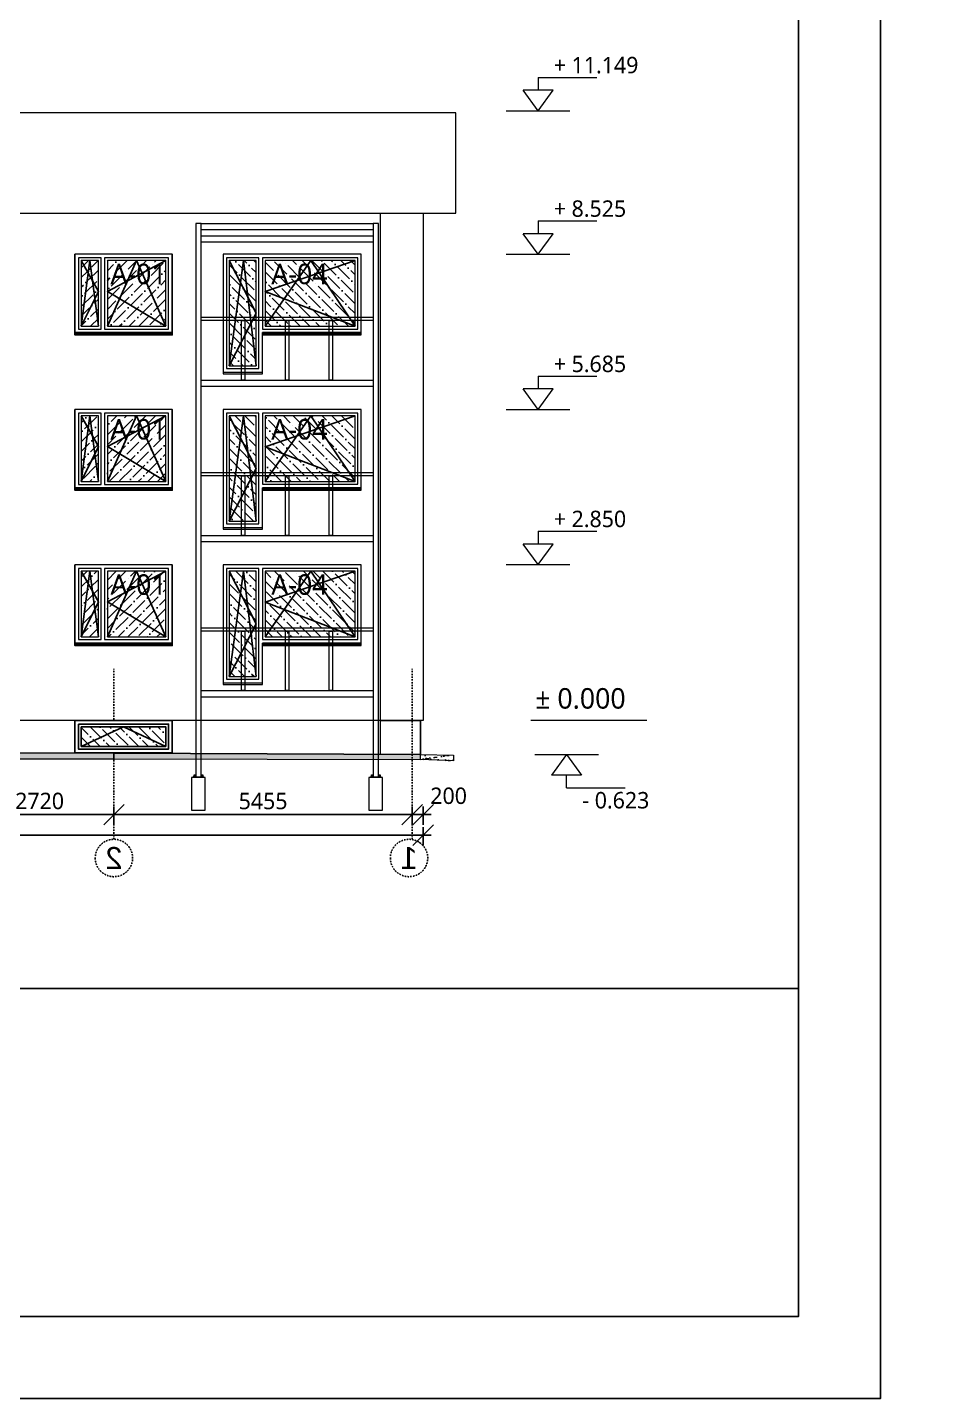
# Model space of a CAD drawing. Header units: millimetres. Extents: x 720925 to 840725318, y 793496 to 1061196.
# Drawn here: x 831321 to 847989, y 882996 to 908069 of the extents above; entities that cross this region are included whole.
import ezdxf
from ezdxf import colors
from ezdxf.entities.mleader import LeaderData, LeaderLine
from ezdxf.math import Vec2, Vec3

# ---------------------------------------------------------------- set-up
doc = ezdxf.new("R2010")
doc.units = ezdxf.units.MM
doc.header["$PDMODE"] = 2
doc.header["$PDSIZE"] = 5
doc.linetypes.add('DASHDOTX2', pattern=[50.8, 25.4, -12.7, 0, -12.7])
for name, color, linetype, lineweight in [('!ESP_Fassaad', 7, 'Continuous', 9), ('!ESP_Mõõt', 252, 'Continuous', 5), ('AVATÄITED VAADETEL', 7, 'Continuous', 9)]:
    doc.layers.add(name, color=color, linetype=linetype, lineweight=lineweight)
doc.layers.add('!ESP_no_print', color=252, linetype='Continuous', plot=False)
doc.layers.add('!ESP_Tekst', color=7, linetype='Continuous')
doc.layers.add('!ESP_Teljed', color=30, linetype='DASHDOTX2')
doc.styles.add('Annotative', font='malgunsl.ttf', dxfattribs={"height": 2})
doc.styles.add('Arial', font='arial.ttf')
doc.dimstyles.new('Annotative', dxfattribs={"dimtxt": 2, "dimasz": 2.5, "dimexe": 1.25, "dimexo": 0.625, "dimtad": 1, "dimdec": 0, "dimrnd": 5, "dimtxsty": 'Annotative', "dimblk": 'OBLIQUE', "dimcen": 0, "dimdle": 1, "dimadec": 0, "dimazin": 0, "dimtfac": 1, "dimtdec": 0, "dimtmove": 0, "dimatfit": 3, "dimfxl": 1, "dimfxlon": 1, "dimarcsym": 1})

# ---------------------------------------------------------------- blocks, each defined once
blk = doc.blocks.new('A$Cccaf8551')
at = {"layer": '!ESP_Teljed'}
for points in [[(0, -3120), (0, 0)], [(5455, -3120), (5455, 0)], [(8175, -3120), (8175, 0)], [(21270, -3120), (21270, 0)], [(31760, -3120), (31760, 0)], [(34480, -3120), (34480, 0)], [(40000, -3120), (40000, 0)], [(18550, -3120), (18550, 0)]]:
    blk.add_lwpolyline(points, dxfattribs=at)
for centre in [(57, -3462), (5455, -3462), (8175, -3462), (18550, -3462), (21270, -3462), (31760, -3462), (34480, -3462), (40000, -3462)]:
    blk.add_circle(centre, 342, dxfattribs=at)
at = {"layer": '!ESP_Teljed', "char_height": 400, "width": 684.66, "attachment_point": 5, "style": 'Arial'}
for s, insert in [('2', (5455, -3462)), ('3', (8175, -3462)), ('5', (21270, -3462)), ('6', (31760, -3462)), ('8', (40000, -3462)), ('{\\fArial|b0|i0|c186|p34;1}', (57, -3462)), ('4', (18550, -3462)), ('7', (34480, -3462))]:
    blk.add_mtext(s, dxfattribs=dict(at, insert=insert))
blk = doc.blocks.new('väikeaken')
at = {"linetype": 'ByBlock'}
blk.add_wipeout([(-54592, 228105), (-56372, 228105), (-56372, 226630), (-54592, 226630)], dxfattribs=at)
blk.add_lwpolyline([(-54592, 226630), (-56372, 226630), (-56372, 228105), (-54592, 228105)], close=True)
blk.add_wipeout([(-54592, 228105), (-56372, 228105), (-56372, 226630), (-54592, 226630)])
blk.add_wipeout([(-56372, 228105), (-54592, 228105), (-54592, 226630), (-56372, 226630)], dxfattribs=at)
blk.add_lwpolyline([(-56372, 226630), (-54592, 226630), (-54592, 228105), (-56372, 228105)], close=True)
blk.add_wipeout([(-54592, 228105), (-56372, 228105), (-56372, 226630), (-54592, 226630)])
h = blk.add_hatch()
h.set_pattern_fill('ANSI36', color=256, scale=1000)
h.set_pattern_definition([(45, (-56312.02, 226834.15), (66.291, 243.068), [312.5, -62.5, 0, -62.5])])
h.paths.add_polyline_path([(-56257, 227990), (-55942, 227990), (-55942, 226789), (-56257, 226788)])
h.paths.add_polyline_path([(-55777, 227990), (-54707, 227990), (-54707, 226788), (-55777, 226788)])
for points in [[(-56257, 226788), (-55942, 227427), (-56257, 227990)], [(-55942, 226788), (-56100, 227990), (-56257, 226788)]]:
    blk.add_lwpolyline(points)
at = {"ltscale": 15}
for points in [[(-54707, 226788), (-55242, 227990), (-55777, 226788)], [(-54707, 226788), (-55777, 227427), (-54707, 227990)]]:
    blk.add_lwpolyline(points, dxfattribs=at)
at = {"layer": 'AVATÄITED VAADETEL'}
for points in [[(-56372, 226644), (-54592, 226644), (-54592, 228105), (-56372, 228105)], [(-56372, 226673), (-54592, 226673), (-54592, 228105), (-56372, 228105)], [(-56307, 226738), (-55892, 226738), (-55892, 228040), (-56307, 228040)], [(-56257, 226788), (-55942, 226788), (-55942, 227990), (-56257, 227990)], [(-55827, 226738), (-54657, 226738), (-54657, 228040), (-55827, 228040)], [(-55777, 226788), (-54707, 226788), (-54707, 227990), (-55777, 227990)], [(-56372, 226644), (-54592, 226644), (-54592, 226673), (-56372, 226673)], [(-56372, 226630), (-54592, 226630), (-54592, 226644), (-56372, 226644)]]:
    blk.add_lwpolyline(points, close=True, dxfattribs=at)
blk = doc.blocks.new('A$Cbcc0dcf3')
at = {"linetype": 'ByBlock'}
blk.add_wipeout([(0, 0), (1780, 0), (1780, -590), (0, -590)], dxfattribs=at)
blk.add_lwpolyline([(0, 0), (0, -590), (1780, -590), (1780, 0)], close=True)
blk.add_wipeout([(1780, 0), (0, 0), (0, -590), (1780, -590)])
h = blk.add_hatch()
h.set_pattern_fill('ANSI36', color=256, scale=1000)
h.set_pattern_definition([(45, (564, -1272.17), (66.291, 243.068), [312.5, -62.5, 0, -62.5])])
h.paths.add_polyline_path([(1664, -116), (116, -116), (116, -474), (1664, -474)])
for points in [[(1780, 0), (0, 0), (0, -590), (1780, -590)], [(1714, -66), (66, -66), (66, -524), (1714, -524)], [(1664, -116), (116, -116), (116, -474), (1664, -474)]]:
    blk.add_lwpolyline(points, close=True)
blk.add_lwpolyline([(1664, -474), (890, -116), (116, -474)])
blk = doc.blocks.new('*U165')
at = {"color": 150, "linetype": 'Continuous'}
blk.add_line((0, 0), (-7.75, 0), dxfattribs=at)
at = {"color": 251, "linetype": 'Continuous'}
for p, q in [((-3.88, 0), (-5.7, -2.51)), ((-3.88, 0), (-2.05, -2.51)), ((-5.7, -2.51), (-2.05, -2.51)), ((-3.88, -4.07), (-3.88, -2.51)), ((-3.88, -4.07), (-11.02, -4.07))]:
    blk.add_line(p, q, dxfattribs=at)
at = {"color": 7, "style": 'Annotative'}
blk.add_attdef('-KÕRGUSMÄRK', (-5.7, -6.57), '', height=2, dxfattribs=at)
blk = doc.blocks.new('*U168')
at = {"color": 251, "linetype": 'Continuous'}
for p, q in [((-3.88, 4.07), (-11.02, 4.07)), ((-3.88, 4.07), (-3.88, 2.51)), ((-3.88, 0), (-5.7, 2.51)), ((-5.7, 2.51), (-2.05, 2.51)), ((-3.88, 0), (-2.05, 2.51))]:
    blk.add_line(p, q, dxfattribs=at)
at = {"color": 150, "linetype": 'Continuous'}
blk.add_line((0, 0), (-7.75, 0), dxfattribs=at)
at = {"color": 7, "style": 'Annotative'}
blk.add_attdef('+KÕRGUSMÄRK', (-6.3, 4.57), '', height=2, dxfattribs=at)
blk = doc.blocks.new('*U171')
at = {"color": 251, "linetype": 'Continuous'}
for p, q in [((-3.88, 4.07), (-11.02, 4.07)), ((-3.88, 4.07), (-3.88, 2.51)), ((-3.88, 0), (-5.7, 2.51)), ((-5.7, 2.51), (-2.05, 2.51)), ((-3.88, 0), (-2.05, 2.51))]:
    blk.add_line(p, q, dxfattribs=at)
at = {"color": 150, "linetype": 'Continuous'}
blk.add_line((0, 0), (-7.75, 0), dxfattribs=at)
at = {"color": 7, "style": 'Annotative'}
blk.add_attdef('+KÕRGUSMÄRK', (-6.3, 4.57), '', height=2, dxfattribs=at)
blk = doc.blocks.new('*U174')
at = {"color": 251, "linetype": 'Continuous'}
for p, q in [((-3.88, 4.07), (-11.02, 4.07)), ((-3.88, 4.07), (-3.88, 2.51)), ((-3.88, 0), (-5.7, 2.51)), ((-5.7, 2.51), (-2.05, 2.51)), ((-3.88, 0), (-2.05, 2.51))]:
    blk.add_line(p, q, dxfattribs=at)
at = {"color": 150, "linetype": 'Continuous'}
blk.add_line((0, 0), (-7.75, 0), dxfattribs=at)
at = {"color": 7, "style": 'Annotative'}
blk.add_attdef('+KÕRGUSMÄRK', (-6.3, 4.57), '', height=2, dxfattribs=at)
blk = doc.blocks.new('*U182')
at = {"color": 251, "linetype": 'Continuous'}
for p, q in [((-3.88, 4.07), (-11.02, 4.07)), ((-3.88, 4.07), (-3.88, 2.51)), ((-3.88, 0), (-5.7, 2.51)), ((-5.7, 2.51), (-2.05, 2.51)), ((-3.88, 0), (-2.05, 2.51))]:
    blk.add_line(p, q, dxfattribs=at)
at = {"color": 150, "linetype": 'Continuous'}
blk.add_line((0, 0), (-7.75, 0), dxfattribs=at)
at = {"color": 7, "style": 'Annotative'}
blk.add_attdef('+KÕRGUSMÄRK', (-6.3, 4.57), '', height=2, dxfattribs=at)
blk = doc.blocks.new('A$Ce865888e')
at = {"lineweight": 0}
blk.add_wipeout([(0, 0), (2530, 0), (2530, -2200), (1810, -2200), (1810, -1475), (0, -1475)], dxfattribs=at)
h = blk.add_hatch()
h.set_pattern_fill('ANSI36', color=256, scale=1000)
h.set_pattern_definition([(45, (-855421.06, -721637.28), (66.291261, 243.067956), [312.5, -62.5, 0, -62.5])])
h.paths.add_polyline_path([(2415, -115), (1925, -115), (1925, -2042), (2415, -2042)])
h.paths.add_polyline_path([(1760, -115), (115, -115), (115, -1317), (1760, -1317)])
at = {"ltscale": 15}
for points in [[(115, -1317), (923, -115), (1760, -1317)], [(115, -1317), (1760, -679), (115, -115)]]:
    blk.add_lwpolyline(points, dxfattribs=at)
for points in [[(2415, -2042), (1925, -1079), (2415, -115)], [(1925, -2042), (2155, -115), (2415, -2042)]]:
    blk.add_lwpolyline(points)
at = {"layer": 'AVATÄITED VAADETEL'}
for points in [[(2530, -2186), (1810, -2186), (1810, -1461), (0, -1461), (0, 0), (2530, 0)], [(2530, -2157), (1810, -2157), (1810, -1432), (0, -1432), (0, 0), (2530, 0)], [(1810, -1367), (65, -1367), (65, -65), (1810, -65)], [(1760, -1317), (115, -1317), (115, -115), (1760, -115)], [(2465, -2092), (1875, -2092), (1875, -65), (2465, -65)], [(2415, -2042), (1925, -2042), (1925, -115), (2415, -115)], [(1810, -1461), (0, -1461), (0, -1432), (1810, -1432)], [(1810, -1475), (0, -1475), (0, -1461), (1810, -1461)]]:
    blk.add_lwpolyline(points, close=True, dxfattribs=at)
blk = doc.blocks.new('_Oblique')
at = {"color": 0, "linetype": 'ByBlock', "lineweight": -2}
blk.add_line((-0.5, -0.5), (0.5, 0.5), dxfattribs=at)
blk = doc.blocks.new('*D553')
at = {"layer": '!ESP_Mõõt', "color": 0, "lineweight": -2, "transparency": 16777216}
for p, q in [((838509, 893675), (832754, 893675)), ((832904, 893825), (832904, 893487)), ((838359, 893825), (838359, 893487))]:
    blk.add_line(p, q, dxfattribs=at)
at = {"layer": 'Defpoints', "color": 0, "lineweight": 0, "transparency": 16777216}
for p in [(838359, 894544), (832904, 894363), (832904, 893675)]:
    blk.add_point(p, dxfattribs=at)
at = {"layer": '!ESP_Mõõt', "color": 0, "lineweight": -2, "transparency": 16777216, "xscale": 375, "yscale": 375, "zscale": 375, "rotation": 180}
blk.add_blockref('_Oblique', (832904, 893675), dxfattribs=at)
at = {"layer": '!ESP_Mõõt', "color": 0, "lineweight": -2, "transparency": 16777216, "xscale": 375, "yscale": 375, "zscale": 375}
blk.add_blockref('_Oblique', (838359, 893675), dxfattribs=at)
at = {"layer": '!ESP_Mõõt', "color": 0, "lineweight": 0, "transparency": 16777216, "insert": (835632, 893921), "char_height": 300, "attachment_point": 5, "style": 'Annotative'}
blk.add_mtext('5455', dxfattribs=at)
blk = doc.blocks.new('*D554')
at = {"layer": '!ESP_Mõõt', "color": 0, "lineweight": -2, "transparency": 16777216}
for p, q in [((833054, 893675), (830034, 893675)), ((830184, 893825), (830184, 893487)), ((832904, 893825), (832904, 893487))]:
    blk.add_line(p, q, dxfattribs=at)
at = {"layer": 'Defpoints', "color": 0, "lineweight": 0, "transparency": 16777216}
for p in [(830184, 894309), (832904, 894363), (830184, 893675)]:
    blk.add_point(p, dxfattribs=at)
at = {"layer": '!ESP_Mõõt', "color": 0, "lineweight": -2, "transparency": 16777216, "xscale": 375, "yscale": 375, "zscale": 375, "rotation": 180}
blk.add_blockref('_Oblique', (830184, 893675), dxfattribs=at)
at = {"layer": '!ESP_Mõõt', "color": 0, "lineweight": -2, "transparency": 16777216, "xscale": 375, "yscale": 375, "zscale": 375}
blk.add_blockref('_Oblique', (832904, 893675), dxfattribs=at)
at = {"layer": '!ESP_Mõõt', "color": 0, "lineweight": 0, "transparency": 16777216, "insert": (831544, 893923), "char_height": 300, "attachment_point": 5, "style": 'Annotative'}
blk.add_mtext('2720', dxfattribs=at)
blk = doc.blocks.new('*D559')
at = {"layer": '!ESP_Mõõt', "color": 0, "lineweight": -2, "transparency": 16777216}
for p, q in [((798159, 893448), (798159, 893110)), ((838559, 893448), (838559, 893110)), ((798009, 893298), (838709, 893298))]:
    blk.add_line(p, q, dxfattribs=at)
at = {"layer": 'Defpoints', "color": 0, "lineweight": 0, "transparency": 16777216}
for p in [(798159, 895220), (838559, 895220), (838559, 893298)]:
    blk.add_point(p, dxfattribs=at)
at = {"layer": '!ESP_Mõõt', "color": 0, "lineweight": -2, "transparency": 16777216, "xscale": 375, "yscale": 375, "zscale": 375, "rotation": 180}
blk.add_blockref('_Oblique', (798159, 893298), dxfattribs=at)
at = {"layer": '!ESP_Mõõt', "color": 0, "lineweight": -2, "transparency": 16777216, "xscale": 375, "yscale": 375, "zscale": 375}
blk.add_blockref('_Oblique', (838559, 893298), dxfattribs=at)
at = {"layer": '!ESP_Mõõt', "color": 0, "lineweight": 0, "transparency": 16777216, "insert": (818359, 893547), "char_height": 300, "attachment_point": 5, "style": 'Annotative'}
blk.add_mtext('40400', dxfattribs=at)
blk = doc.blocks.new('*D560')
at = {"layer": '!ESP_Mõõt', "color": 0, "lineweight": -2, "transparency": 16777216}
for p, q in [((838209, 893675), (838709, 893675)), ((838359, 893825), (838359, 893487)), ((838559, 893825), (838559, 893487))]:
    blk.add_line(p, q, dxfattribs=at)
at = {"layer": 'Defpoints', "color": 0, "lineweight": 0, "transparency": 16777216}
for p in [(838559, 895220), (838359, 894544), (838559, 893675)]:
    blk.add_point(p, dxfattribs=at)
at = {"layer": '!ESP_Mõõt', "color": 0, "lineweight": -2, "transparency": 16777216, "xscale": 375, "yscale": 375, "zscale": 375, "rotation": 180}
blk.add_blockref('_Oblique', (838359, 893675), dxfattribs=at)
at = {"layer": '!ESP_Mõõt', "color": 0, "lineweight": -2, "transparency": 16777216, "xscale": 375, "yscale": 375, "zscale": 375}
blk.add_blockref('_Oblique', (838559, 893675), dxfattribs=at)
at = {"layer": '!ESP_Mõõt', "color": 0, "lineweight": 0, "transparency": 16777216, "insert": (839026, 894017), "char_height": 300, "attachment_point": 5, "style": 'Annotative'}
blk.add_mtext('200', dxfattribs=at)
blk = doc.blocks.new('_Dot')
at = {"color": 0, "linetype": 'ByBlock', "lineweight": -2}
blk.add_line((-0.5, 0), (-1, 0), dxfattribs=at)
at = {"color": 0, "linetype": 'ByBlock', "lineweight": -2, "const_width": 0.5}
blk.add_lwpolyline([(-0.25, 0, 1), (0.25, 0, 1)], format="xyb", close=True, dxfattribs=at)
blk = doc.blocks.new('A$C361e8574')
at = {"layer": '!ESP_Fassaad', "color": 8}
for points in [[(0, -9877), (100, -9877), (100, 244), (0, 244)], [(100, 244), (3245, 244), (3245, 124), (100, 124)], [(100, 19), (3245, 19), (3245, -101), (100, -101)], [(3245, -9877), (3345, -9877), (3345, 244), (3245, 244)], [(100, -1470), (3245, -1470), (3245, -1530), (100, -1530)], [(840, -1530), (900, -1530), (900, -2620), (840, -2620)], [(1642, -1530), (1702, -1530), (1702, -2620), (1642, -2620)], [(2444, -1530), (2504, -1530), (2504, -2620), (2444, -2620)], [(100, -2620), (3245, -2620), (3245, -2740), (100, -2740)], [(100, -4310), (3245, -4310), (3245, -4370), (100, -4370)], [(840, -4370), (900, -4370), (900, -5460), (840, -5460)], [(1642, -4370), (1702, -4370), (1702, -5460), (1642, -5460)], [(2444, -4370), (2504, -4370), (2504, -5460), (2444, -5460)], [(100, -5460), (3245, -5460), (3245, -5580), (100, -5580)], [(100, -7150), (3245, -7150), (3245, -7210), (100, -7210)], [(840, -7210), (900, -7210), (900, -8300), (840, -8300)], [(1642, -7210), (1702, -7210), (1702, -8300), (1642, -8300)], [(2444, -7210), (2504, -7210), (2504, -8300), (2444, -8300)], [(100, -8300), (3245, -8300), (3245, -8420), (100, -8420)], [(-75, -10487), (175, -10487), (175, -9887), (-75, -9887)], [(-50, -9877), (150, -9877), (150, -9887), (-50, -9887)], [(-32, -9864), (-8, -9864), (-8, -9877), (-32, -9877)], [(-28, -9837), (-12, -9837), (-12, -9887), (-28, -9887)], [(108, -9864), (132, -9864), (132, -9877), (108, -9877)], [(112, -9837), (128, -9837), (128, -9887), (112, -9887)], [(3170, -10487), (3420, -10487), (3420, -9887), (3170, -9887)], [(3195, -9877), (3395, -9877), (3395, -9887), (3195, -9887)], [(3213, -9864), (3237, -9864), (3237, -9877), (3213, -9877)], [(3217, -9837), (3233, -9837), (3233, -9887), (3217, -9887)], [(3353, -9864), (3377, -9864), (3377, -9877), (3353, -9877)], [(3357, -9837), (3373, -9837), (3373, -9887), (3357, -9887)]]:
    blk.add_lwpolyline(points, close=True, dxfattribs=at)

msp = doc.modelspace()

# ---------------------------------------------------------------- hatches: boundary and pattern name
at = {"lineweight": 0, "true_color": 0x636466}
h = msp.add_hatch(dxfattribs=at)
h.set_pattern_fill('AR-CONC', color=251)
h.set_pattern_definition([(50, (-13095, -59987.33), (182.184669, -15.939086), [19.05, -209.55]), (355, (-13095, -59987.33), (-35.243421, 191.056845), [15.24, -167.640584]), (100.451445, (-13079.82, -59988.66), (146.941247, 175.117752), [16.19001, -178.090245]), (46.1842, (-13095, -59936.53), (271.07904, -42.042328), [28.575, -314.325]), (96.635558, (-13072.4, -59940.04), (237.404134, 247.426125), [24.285023, -267.13561]), (351.18415, (-13095, -59936.53), (237.404134, 247.426125), [22.85997, -251.45973]), (21, (-13069.6, -59949.23), (151.614391, -102.265198), [19.05, -209.55]), (326, (-13069.6, -59949.23), (61.802028, 184.187966), [15.24, -167.64]), (71.451445, (-13056.97, -59957.76), (213.41642, 81.92277), [16.19001, -178.089938]), (37.5, (-13095, -59987.335), (3.0886033, 84.555039), [0, -165.608, 0, -170.18, 0, -168.275]), (7.5, (-13095, -59987.335), (66.8196625, 100.180575), [0, -97.028, 0, -161.798, 0, -64.135]), (327.5, (-13151.64, -59987.335), (135.590595, -5.728744), [0, -63.5, 0, -198.12, 0, -262.89]), (317.5, (-13177.04, -59987.33), (148.129181, 25.426491), [0, -82.55, 0, -131.572, 0, -186.69])])
h.paths.add_polyline_path([(803879, 894796.4), (832904, 894796.4), (832904, 894696.4), (803879, 894696.4)])
h = msp.add_hatch(dxfattribs=at)
h.set_pattern_fill('AR-CONC', color=251)
h.set_pattern_definition([(50, (0, -60963.7), (182.184669, -15.939086), [19.05, -209.55]), (355, (0, -60963.7), (-35.243421, 191.056845), [15.24, -167.640584]), (100.451445, (15.18, -60965.03), (146.941247, 175.117752), [16.19001, -178.090245]), (46.1842, (0, -60912.9), (271.07904, -42.042328), [28.575, -314.325]), (96.635558, (22.6, -60916.4), (237.404134, 247.426125), [24.285023, -267.13561]), (351.18415, (0, -60912.9), (237.404134, 247.426125), [22.85997, -251.45973]), (21, (25.4, -60925.6), (151.614391, -102.265198), [19.05, -209.55]), (326, (25.4, -60925.6), (61.802028, 184.187966), [15.24, -167.64]), (71.451445, (38.03, -60934.12), (213.41642, 81.92277), [16.19001, -178.089938]), (37.5, (0, -60963.7), (3.0886033, 84.555039), [0, -165.608, 0, -170.18, 0, -168.275]), (7.5, (0, -60963.7), (66.8196625, 100.180575), [0, -97.028, 0, -161.798, 0, -64.135]), (327.5, (-56.64, -60963.7), (135.590595, -5.728744), [0, -63.5, 0, -198.12, 0, -262.89]), (317.5, (-82.04, -60963.7), (148.129181, 25.426491), [0, -82.55, 0, -131.572, 0, -186.69])])
h.paths.add_polyline_path([(832904, 894796.4), (838359, 894777), (838359, 894677), (832904, 894696.4)])
h.paths.add_polyline_path([(838359, 894777), (838509, 894776.4), (838509, 894676.4), (838359, 894677)])
h = msp.add_hatch(dxfattribs=at)
h.set_pattern_fill('AR-CONC', color=251)
h.set_pattern_definition([(50, (302.7, -60960.7), (182.184669, -15.939086), [19.05, -209.55]), (355, (302.7, -60960.7), (-35.243421, 191.056845), [15.24, -167.640584]), (100.451445, (317.88, -60962.03), (146.941247, 175.117752), [16.19001, -178.090245]), (46.1842, (302.7, -60909.9), (271.07904, -42.042328), [28.575, -314.325]), (96.635558, (325.28, -60913.4), (237.404134, 247.426125), [24.285023, -267.13561]), (351.18415, (302.7, -60909.9), (237.404134, 247.426125), [22.85997, -251.45973]), (21, (328.1, -60922.6), (151.614391, -102.265198), [19.05, -209.55]), (326, (328.1, -60922.6), (61.802028, 184.187966), [15.24, -167.64]), (71.451445, (340.73, -60931.12), (213.41642, 81.92277), [16.19001, -178.089938]), (37.5, (302.695, -60960.7), (3.0886033, 84.555039), [0, -165.608, 0, -170.18, 0, -168.275]), (7.5, (302.695, -60960.7), (66.8196625, 100.180575), [0, -97.028, 0, -161.798, 0, -64.135]), (327.5, (246.05, -60960.7), (135.590595, -5.728744), [0, -63.5, 0, -198.12, 0, -262.89]), (317.5, (220.65, -60960.7), (148.129181, 25.426491), [0, -82.55, 0, -131.572, 0, -186.69])])
h.paths.add_polyline_path([(838509, 894773.4), (838509, 894679.4), (839116.6, 894659.4), (839116.6, 894759.4)])

# ---------------------------------------------------------------- linework, layer by layer
at = {"layer": '!ESP_Fassaad'}
for points in [[(797559, 904673.4), (839159, 904673.4), (839159, 906505.5), (797559, 906505.5)], [(798159, 904673.4), (838559, 904673.4), (838559, 895396.4), (798159, 895396.4)], [(832914.6, 895396.4), (832904, 895396.4), (832904, 894796.4), (838509, 894773.4), (838509, 895396.4), (833427.6, 895396.4)]]:
    msp.add_lwpolyline(points, close=True, dxfattribs=at)
for points in [[(803879, 895396.4), (798159, 895396.4), (798159, 904673.4), (838559, 904673.4), (838559, 895396.4), (832914.6, 895396.4)], [(842652.6, 895396.4), (840531.1, 895396.4)], [(803879, 894796.4), (803879, 894696.4), (832904, 894696.4), (832904, 894796.4), (803879, 894796.4)], [(832904, 894796.4), (832904, 894696.4), (838509, 894679.4), (838509, 894773.4), (832904, 894796.4)], [(838509, 894773.4), (839116.6, 894759.4), (839116.6, 894659.4), (838509, 894679.4), (838509, 894773.4)]]:
    msp.add_lwpolyline(points, dxfattribs=at)
at = {"layer": '!ESP_no_print'}
for points in [[(783925, 927546), (846925, 927546), (846925, 882996), (783925, 882996)], [(786925, 926046), (845425, 926046), (845425, 884496), (786925, 884496)], [(818425, 890496), (818425, 884496), (845425, 884496), (845425, 890496)]]:
    msp.add_lwpolyline(points, close=True, dxfattribs=at)
at = {"lineweight": 0}
for points in [[(837779, 904673.4), (838559, 904673.4), (838559, 895396.4), (837779, 895396.4)], [(837779, 895396.4), (838509, 895396.4), (838509, 894773.4), (837779, 894779)]]:
    msp.add_lwpolyline(points, close=True, dxfattribs=at)

# ---------------------------------------------------------------- block references
at = {"layer": '!ESP_Mõõt', "linetype": 'Continuous'}
ref = msp.add_blockref('*U168', (840081.3, 906545.5), dxfattribs=dict(at, xscale=-150, yscale=150, zscale=150))
ref.add_attrib('+KÕRGUSMÄRK', '+ 11.149', (840950, 907231), dxfattribs={"layer": '0', "color": 7, "height": 300, "style": 'Annotative'})
ref = msp.add_blockref('*U171', (840081.3, 903921.4), dxfattribs=dict(at, xscale=-150, yscale=150, zscale=150))
ref.add_attrib('+KÕRGUSMÄRK', '+ 8.525', (840950, 904606.9), dxfattribs={"layer": '0', "color": 7, "height": 300, "style": 'Annotative'})
ref = msp.add_blockref('*U174', (840081.3, 901081.4), dxfattribs=dict(at, xscale=-150, yscale=150, zscale=150))
ref.add_attrib('+KÕRGUSMÄRK', '+ 5.685', (840950, 901766.9), dxfattribs={"layer": '0', "color": 7, "height": 300, "style": 'Annotative'})
ref = msp.add_blockref('*U182', (840081.3, 898246.4), dxfattribs=dict(at, xscale=-150, yscale=150, zscale=150))
ref.add_attrib('+KÕRGUSMÄRK', '+ 2.850', (840950, 898931.9), dxfattribs={"layer": '0', "color": 7, "height": 300, "style": 'Annotative'})
ref = msp.add_blockref('*U165', (840602.7, 894773.4), dxfattribs=dict(at, xscale=-150, yscale=150, zscale=150))
ref.add_attrib('-KÕRGUSMÄRK', '- 0.623', (841471.4, 893788.1), dxfattribs={"layer": '0', "color": 7, "height": 300, "style": 'Annotative'})
at = {"lineweight": 0, "xscale": -1}
msp.add_blockref('A$Cccaf8551', (838359, 896343.3), dxfattribs=at)

# ---------------------------------------------------------------- texts
at = {"layer": '!ESP_Tekst', "linetype": 'Continuous', "insert": (841436.9, 895987.4), "char_height": 375, "width": 5934.326, "attachment_point": 2, "style": 'Annotative'}
msp.add_mtext('%%P 0.000', dxfattribs=at)

# ---------------------------------------------------------------- dimensions: what is measured, and where the dimension line sits
at = {"layer": '!ESP_Mõõt', "lineweight": 0}
dim = msp.add_linear_dim(base=(838559, 893674.5), p1=(838359, 894544.3), p2=(838559, 895219.8), angle=180, dimstyle='Annotative', dxfattribs=at)
dim.commit()
dim.dimension.update_dxf_attribs({"geometry": '*D560', "text_midpoint": (839026, 893768.3), "dimtype": 160})
for base, p1, p2, picture, middle in [((832904, 893674.5), (838359, 894544.3), (832904, 894363.1), '*D553', (835631.5, 893920.8)), ((830184, 893674.5), (832904, 894363.1), (830184, 894308.7), '*D554', (831544, 893923.5))]:
    dim = msp.add_linear_dim(base=base, p1=p1, p2=p2, angle=180, dimstyle='Annotative', dxfattribs=at)
    dim.commit()
    dim.dimension.update_dxf_attribs({"geometry": picture, "text_midpoint": middle})

# ---------------------------------------------------------------- leaders
at = {"layer": '!ESP_Tekst'}
ml = msp.add_multileader_mtext('Standard', dxfattribs=at)
ml.set_content('TINGMÄRGID:', color=256, style='Annotative')
ml.set_leader_properties(color=256)
ml.set_arrow_properties(name='DOT')
ml.build(insert=Vec2(0, 0))
ml.multileader.update_dxf_attribs({"leader_type": 0, "has_dogleg": 0, "text_left_attachment_type": 5, "text_right_attachment_type": 5, "dogleg_length": 0.036, "arrow_head_size": 0, "scale": 100})
ctx = ml.context
ctx.base_point, ctx.scale, ctx.char_height, ctx.arrow_head_size, ctx.landing_gap_size, ctx.plane_origin = Vec3(723104.5, 907053.2), 100, 250, 0, 0.9, Vec3(724755.6, 906972.2)
ctx.left_attachment, ctx.right_attachment = 5, 5
notes = []
notes.append((ctx, [(1, (1, 1, 0), (725233.3, 907053.2), (-1, 0), 3.6, [(0, [(724930, 907053.2)], 0, [])])]))
ctx.mtext.insert, ctx.mtext.width, ctx.mtext.flow_direction = Vec3(723105.4, 907404.2), 8400003.837, 5
ml = msp.add_multileader_mtext('Standard', dxfattribs=at)
ml.set_content('MINERAALVILL', color=256, style='Annotative')
ml.set_leader_properties(color=256)
ml.set_arrow_properties(name='DOT')
ml.build(insert=Vec2(0, 0))
ml.multileader.update_dxf_attribs({"leader_type": 0, "has_dogleg": 0, "text_left_attachment_type": 5, "text_right_attachment_type": 5, "dogleg_length": 0.036, "arrow_head_size": 0, "scale": 100})
ctx = ml.context
ctx.base_point, ctx.scale, ctx.char_height, ctx.arrow_head_size, ctx.landing_gap_size, ctx.plane_origin = Vec3(724933.4, 906453.2), 100, 250, 0, 0.9, Vec3(724755.6, 906372.2)
ctx.left_attachment, ctx.right_attachment = 5, 5
notes.append((ctx, [(0, (1, 1, 0), (724929.8, 906453.2), (1, 0), 3.6, [(0, [(724930, 906453.2)], 0, [])])]))
ctx.mtext.insert, ctx.mtext.width, ctx.mtext.flow_direction = Vec3(724934.3, 906753.2), 8400003.837, 5
ml = msp.add_multileader_mtext('Standard', dxfattribs=at)
ml.set_content('VAHTPOLÜSTÜREEN EPS 120 PERIMEETER', color=256, style='Annotative')
ml.set_leader_properties(color=256)
ml.set_arrow_properties(name='DOT')
ml.build(insert=Vec2(0, 0))
ml.multileader.update_dxf_attribs({"leader_type": 0, "has_dogleg": 0, "text_left_attachment_type": 5, "text_right_attachment_type": 5, "dogleg_length": 0.036, "arrow_head_size": 0, "scale": 100})
ctx = ml.context
ctx.base_point, ctx.scale, ctx.char_height, ctx.arrow_head_size, ctx.landing_gap_size, ctx.plane_origin = Vec3(724933.4, 905853.2), 100, 250, 0, 0.9, Vec3(724755.6, 905772.2)
ctx.left_attachment, ctx.right_attachment = 5, 5
notes.append((ctx, [(0, (1, 1, 0), (724929.8, 905853.2), (1, 0), 3.6, [(0, [(724930, 905853.2)], 0, [])])]))
ctx.mtext.insert, ctx.mtext.width, ctx.mtext.flow_direction = Vec3(724934.3, 906204.5), 8400003.837, 5
ml = msp.add_multileader_mtext('Standard', dxfattribs=at)
ml.set_content('LAMMUTATAV KONSTRUKTSIOON', color=256, style='Annotative')
ml.set_leader_properties(color=256)
ml.set_arrow_properties(name='DOT')
ml.build(insert=Vec2(0, 0))
ml.multileader.update_dxf_attribs({"leader_type": 0, "has_dogleg": 0, "text_left_attachment_type": 5, "text_right_attachment_type": 5, "dogleg_length": 0.036, "arrow_head_size": 0, "scale": 100})
ctx = ml.context
ctx.base_point, ctx.scale, ctx.char_height, ctx.arrow_head_size, ctx.landing_gap_size, ctx.plane_origin = Vec3(724933.4, 905253.2), 100, 250, 0, 0.9, Vec3(724755.6, 905172.2)
ctx.left_attachment, ctx.right_attachment = 5, 5
notes.append((ctx, [(0, (1, 1, 0), (724929.8, 905253.2), (1, 0), 3.6, [(0, [(724930, 905253.2)], 0, [])])]))
ctx.mtext.insert, ctx.mtext.width, ctx.mtext.flow_direction = Vec3(724934.3, 905557.5), 8400003.837, 5
ml = msp.add_multileader_mtext('Standard', dxfattribs=at)
ml.set_content('PROJEKTEERITAV KONSTRUKTSIOON', color=256, style='Annotative')
ml.set_leader_properties(color=256)
ml.set_arrow_properties(name='DOT')
ml.build(insert=Vec2(0, 0))
ml.multileader.update_dxf_attribs({"leader_type": 0, "has_dogleg": 0, "text_left_attachment_type": 5, "text_right_attachment_type": 5, "dogleg_length": 0.036, "arrow_head_size": 0, "scale": 100})
ctx = ml.context
ctx.base_point, ctx.scale, ctx.char_height, ctx.arrow_head_size, ctx.landing_gap_size, ctx.plane_origin = Vec3(724933.4, 904653.2), 100, 250, 0, 0.9, Vec3(724755.6, 904572.2)
ctx.left_attachment, ctx.right_attachment = 5, 5
notes.append((ctx, [(0, (1, 1, 0), (724929.8, 904653.2), (1, 0), 3.6, [(0, [(724930, 904653.2)], 0, [])])]))
ctx.mtext.insert, ctx.mtext.width, ctx.mtext.flow_direction = Vec3(724934.3, 904957.5), 8400003.837, 5
for ctx, leaders in notes:
    for number, flags, end, landing, length, lines in leaders:
        leader = LeaderData()
        leader.index, (leader.has_last_leader_line, leader.has_dogleg_vector, leader.attachment_direction) = number, flags
        leader.last_leader_point, leader.dogleg_vector, leader.dogleg_length = Vec3(end), Vec3(landing), length
        for number, points, colour, breaks in lines:
            line = LeaderLine()
            line.index, line.vertices, line.color, line.breaks = number, Vec3.list(points), colors.encode_raw_color(colour), breaks
            leader.lines.append(line)
        ctx.leaders.append(leader)

# ---------------------------------------------------------------- next in the draw order: block references
for p in [(888561.1, 675816.1), (888561.1, 672976.1), (888561.1, 670136.1)]:
    msp.add_blockref('väikeaken', p)
at = {"lineweight": 0, "xscale": -1}
for name, p in [('A$Ce865888e', (837429, 903921.4)), ('A$Ce865888e', (837429, 901081.4)), ('A$Ce865888e', (837429, 898241.4)), ('A$Cbcc0dcf3', (833969, 895396.4))]:
    msp.add_blockref(name, p, dxfattribs=at)

# ---------------------------------------------------------------- next in the draw order: block references
at = {"lineweight": 0}
msp.add_blockref('A$C361e8574', (834399, 904241.4), dxfattribs=at)

# ---------------------------------------------------------------- next in the draw order: texts
at = {"layer": '!ESP_Tekst', "char_height": 375, "width": 1016.405, "style": 'Annotative'}
for s, insert, attachment_point in [('A-01', (833867.4, 903748.5), 3), ('A-04', (835782.9, 903748.5), 1), ('A-01', (833867.4, 900908.5), 3), ('A-04', (835782.9, 900908.5), 1), ('A-01', (833867.4, 898068.5), 3), ('A-04', (835782.9, 898068.5), 1)]:
    msp.add_mtext(s, dxfattribs=dict(at, insert=insert, attachment_point=attachment_point))

# ---------------------------------------------------------------- next in the draw order: dimensions: what is measured, and where the dimension line sits
at = {"layer": '!ESP_Mõõt', "lineweight": 0}
dim = msp.add_linear_dim(base=(838559, 893297.6), p1=(798159, 895219.8), p2=(838559, 895219.8), angle=180, dimstyle='Annotative', dxfattribs=at)
dim.commit()
dim.dimension.update_dxf_attribs({"geometry": '*D559', "text_midpoint": (818359, 893546.5)})

# ---------------------------------------------------------------- next in the draw order: leaders
at = {"layer": '!ESP_Tekst'}
ml = msp.add_multileader_mtext('Standard', dxfattribs=at)
ml.set_content('PUISTEVILL', color=256, style='Annotative')
ml.set_leader_properties(color=256)
ml.set_arrow_properties(name='DOT')
ml.build(insert=Vec2(0, 0))
ml.multileader.update_dxf_attribs({"leader_type": 0, "has_dogleg": 0, "text_left_attachment_type": 5, "text_right_attachment_type": 5, "dogleg_length": 0.036, "arrow_head_size": 0, "scale": 100})
ctx = ml.context
ctx.base_point, ctx.scale, ctx.char_height, ctx.arrow_head_size, ctx.landing_gap_size, ctx.plane_origin = Vec3(724933.4, 904053.2), 100, 250, 0, 0.9, Vec3(724755.6, 903972.2)
ctx.left_attachment, ctx.right_attachment = 5, 5
notes = []
notes.append((ctx, [(0, (1, 1, 0), (724929.8, 904053.2), (1, 0), 3.6, [(0, [(724930, 904053.2)], 0, [])])]))
ctx.mtext.insert, ctx.mtext.width, ctx.mtext.flow_direction = Vec3(724934.3, 904357.5), 8400003.837, 5
ml = msp.add_multileader_mtext('Standard', dxfattribs=at)
ml.set_content('OLEMASOLEV PUISTEVILL', color=256, style='Annotative')
ml.set_leader_properties(color=256)
ml.set_arrow_properties(name='DOT')
ml.build(insert=Vec2(0, 0))
ml.multileader.update_dxf_attribs({"leader_type": 0, "has_dogleg": 0, "text_left_attachment_type": 5, "text_right_attachment_type": 5, "dogleg_length": 0.036, "arrow_head_size": 0, "scale": 100})
ctx = ml.context
ctx.base_point, ctx.scale, ctx.char_height, ctx.arrow_head_size, ctx.landing_gap_size, ctx.plane_origin = Vec3(724933.4, 903453.2), 100, 250, 0, 0.9, Vec3(724755.6, 903372.2)
ctx.left_attachment, ctx.right_attachment = 5, 5
notes.append((ctx, [(0, (1, 1, 0), (724929.8, 903453.2), (1, 0), 3.6, [(0, [(724930, 903453.2)], 0, [])])]))
ctx.mtext.insert, ctx.mtext.width, ctx.mtext.flow_direction = Vec3(724934.3, 903757.5), 8400003.837, 5
ml = msp.add_multileader_mtext('Standard', dxfattribs=at)
ml.set_content('OLEMASOLEV KONSTRUKTSIOON', color=256, style='Annotative')
ml.set_leader_properties(color=256)
ml.set_arrow_properties(name='DOT')
ml.build(insert=Vec2(0, 0))
ml.multileader.update_dxf_attribs({"leader_type": 0, "has_dogleg": 0, "text_left_attachment_type": 5, "text_right_attachment_type": 5, "dogleg_length": 0.036, "arrow_head_size": 0, "scale": 100})
ctx = ml.context
ctx.base_point, ctx.scale, ctx.char_height, ctx.arrow_head_size, ctx.landing_gap_size, ctx.plane_origin = Vec3(724933.4, 902853.2), 100, 250, 0, 0.9, Vec3(724755.6, 902772.2)
ctx.left_attachment, ctx.right_attachment = 5, 5
notes.append((ctx, [(0, (1, 1, 0), (724929.8, 902853.2), (1, 0), 3.6, [(0, [(724930, 902853.2)], 0, [])])]))
ctx.mtext.insert, ctx.mtext.width, ctx.mtext.flow_direction = Vec3(724934.3, 903157.5), 8400003.837, 5
ml = msp.add_multileader_mtext('Standard', dxfattribs=at)
ml.set_content('EI60 TULETÕKKESEKTSIOONI ERALDUSJOON', color=256, style='Annotative')
ml.set_leader_properties(color=256)
ml.set_arrow_properties(name='DOT')
ml.build(insert=Vec2(0, 0))
ml.multileader.update_dxf_attribs({"leader_type": 0, "has_dogleg": 0, "text_left_attachment_type": 5, "text_right_attachment_type": 5, "dogleg_length": 0.036, "arrow_head_size": 0, "scale": 100})
ctx = ml.context
ctx.base_point, ctx.scale, ctx.char_height, ctx.arrow_head_size, ctx.landing_gap_size, ctx.plane_origin = Vec3(724933.4, 902294.9), 100, 250, 0, 0.9, Vec3(724755.6, 902236.8)
ctx.left_attachment, ctx.right_attachment = 5, 5
notes.append((ctx, [(0, (1, 1, 0), (724929.8, 902294.9), (1, 0), 3.6, [(0, [(724930, 902317.8)], 0, [])])]))
ctx.mtext.insert, ctx.mtext.width, ctx.mtext.flow_direction = Vec3(724934.3, 902655.6), 8400003.837, 5
ml = msp.add_multileader_mtext('Standard', dxfattribs=at)
ml.set_content('EI90 TULETÕKKESEKTSIOONI ERALDUSJOON', color=256, style='Annotative')
ml.set_leader_properties(color=256)
ml.set_arrow_properties(name='DOT')
ml.build(insert=Vec2(0, 0))
ml.multileader.update_dxf_attribs({"leader_type": 0, "has_dogleg": 0, "text_left_attachment_type": 5, "text_right_attachment_type": 5, "dogleg_length": 0.036, "arrow_head_size": 0, "scale": 100})
ctx = ml.context
ctx.base_point, ctx.scale, ctx.char_height, ctx.arrow_head_size, ctx.landing_gap_size, ctx.plane_origin = Vec3(724933.4, 901694.9), 100, 250, 0, 0.9, Vec3(724755.6, 901636.8)
ctx.left_attachment, ctx.right_attachment = 5, 5
notes.append((ctx, [(0, (1, 1, 0), (724929.8, 901694.9), (1, 0), 3.6, [(0, [(724930, 901717.8)], 0, [])])]))
ctx.mtext.insert, ctx.mtext.width, ctx.mtext.flow_direction = Vec3(724934.3, 902055.6), 8400003.837, 5
for ctx, leaders in notes:
    for number, flags, end, landing, length, lines in leaders:
        leader = LeaderData()
        leader.index, (leader.has_last_leader_line, leader.has_dogleg_vector, leader.attachment_direction) = number, flags
        leader.last_leader_point, leader.dogleg_vector, leader.dogleg_length = Vec3(end), Vec3(landing), length
        for number, points, colour, breaks in lines:
            line = LeaderLine()
            line.index, line.vertices, line.color, line.breaks = number, Vec3.list(points), colors.encode_raw_color(colour), breaks
            leader.lines.append(line)
        ctx.leaders.append(leader)

doc.saveas('drawing.dxf')
